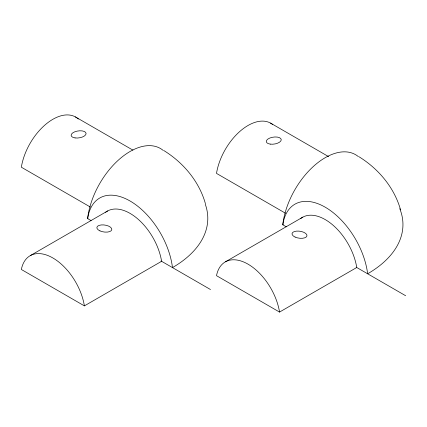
<?xml version="1.0" encoding="UTF-8"?>
<svg xmlns="http://www.w3.org/2000/svg" width="427" height="427" viewBox="0 0 427 427"><rect width="100%" height="100%" fill="white"/><g stroke="black" fill="none" stroke-linecap="round" stroke-linejoin="round"><path stroke-width="0.64" d="M30.381 255.565L107.673 210.949M84.386 305.881A45.492 26.266 60 0 0 52.868 257.967A45.492 26.266 60 0 0 21.35 269.485L84.386 305.881L161.593 261.308A45.492 26.266 60 0 0 138.102 219.206A45.492 26.266 60 0 0 105.592 212.31M225.536 261.756L302.828 217.135M279.541 312.073A45.492 26.266 60 0 0 248.023 264.158A45.492 26.266 60 0 0 216.505 275.677L279.541 312.073L356.748 267.499A45.492 26.266 60 0 0 333.257 225.397A45.492 26.266 60 0 0 300.747 218.496M270.51 123.083L328.635 156.645M285.642 213.313L216.505 173.399A45.492 26.266 -60 0 1 239.995 131.297A45.492 26.266 -60 0 1 272.506 124.401M283.005 224.629A0.689 0.395 0 0 1 282.823 224.815L286.261 226.801M356.193 267.179L405.65 295.73M75.355 116.891L132.904 150.123M90.487 207.122L21.35 167.208A45.492 26.266 -60 0 1 45.588 124.46A45.492 26.266 -60 0 1 78.322 119.032M87.85 218.437A0.689 0.395 0 0 1 87.668 218.624L91.106 220.61M161.038 260.988L210.495 289.538M359.15 156.842C378.594 168.921 394.334 187.629 400.569 209.876M163.995 150.651C183.434 162.735 199.179 181.438 205.414 203.684M205.28 204.223A120.601 69.628 0 0 1 172.481 267.596A60.655 35.019 60 0 0 130.075 201.01A60.655 35.019 60 0 0 87.668 218.624M87.85 218.256A0.689 0.395 0 0 0 87.668 218.064A60.655 35.019 -60 0 1 118.738 159.789A60.655 35.019 -60 0 1 163.274 150.491M399.773 208.68A120.601 69.628 0 0 1 367.636 273.782A60.655 35.019 60 0 0 325.23 207.202A60.655 35.019 60 0 0 282.823 224.815M283.005 224.447A0.689 0.395 0 0 0 282.823 224.255A60.655 35.019 -60 0 1 313.893 165.98A60.655 35.019 -60 0 1 358.429 156.682M75.067 137.926A7.558 3.507 -8.3 0 0 86.094 133.448A7.558 3.507 -8.3 0 0 74.65 131.858A7.558 3.507 -8.3 0 0 75.067 137.926M99.955 230.879A7.558 3.507 8.3 0 0 111.794 229.715A7.558 3.507 8.3 0 0 101.268 224.938A7.558 3.507 8.3 0 0 99.955 230.879M270.222 144.118A7.558 3.507 -8.3 0 0 281.249 139.64A7.558 3.507 -8.3 0 0 269.805 138.044A7.558 3.507 -8.3 0 0 270.222 144.118M295.11 237.07A7.558 3.507 8.3 0 0 306.949 235.901A7.558 3.507 8.3 0 0 296.423 231.13A7.558 3.507 8.3 0 0 295.11 237.07"/></g></svg>
